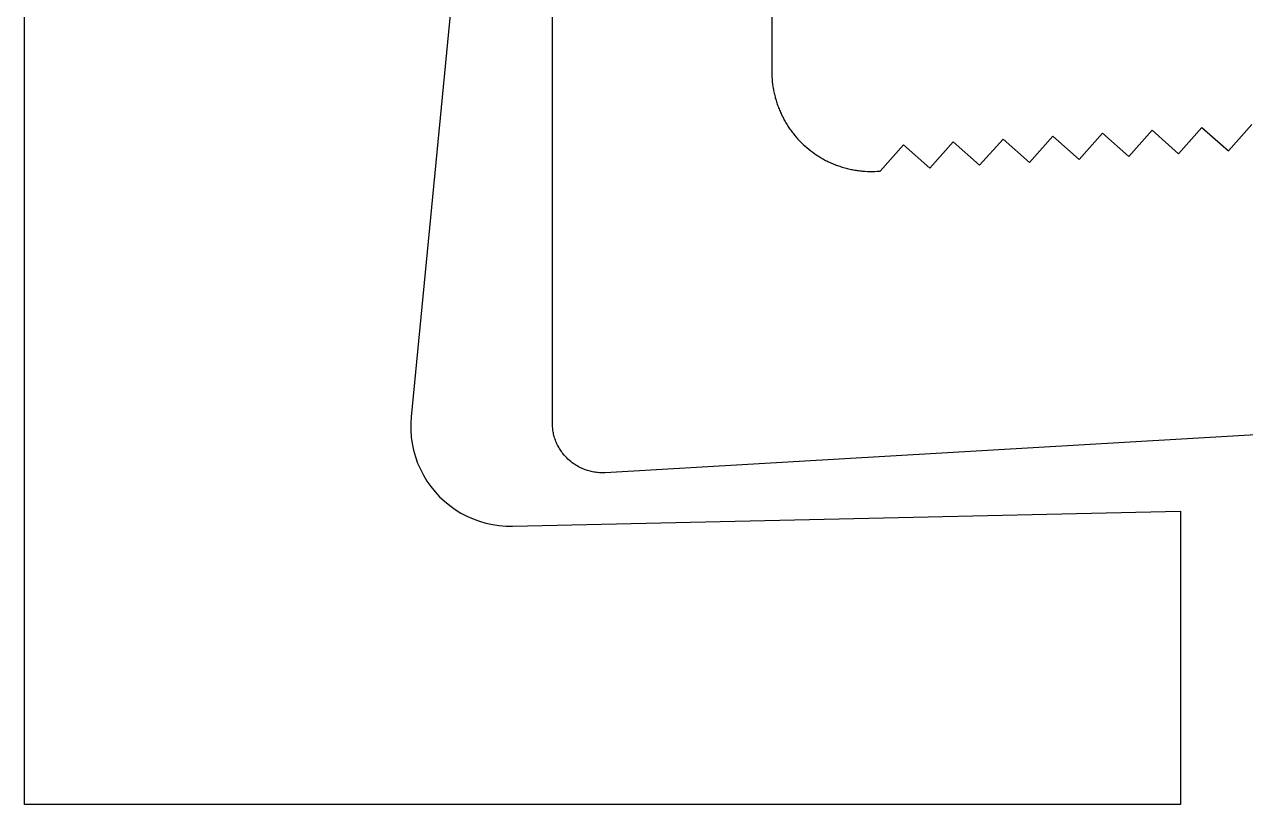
# Model space of a CAD drawing. Extents: x -180 to 180, y -173 to 173.
# Drawn here: x 135.28 to 159.79, y -153.27 to -137.61 of the extents above; entities that cross this region are included whole.
import ezdxf

# ---------------------------------------------------------------- set-up
doc = ezdxf.new("R2010")
doc.units = 0
doc.header["$MEASUREMENT"] = 0
doc.layers.get('0').update_dxf_attribs({"linetype": 'CONTINUOUS'})

msp = doc.modelspace()

# ---------------------------------------------------------------- linework, layer by layer
for p, q in [((135.284, -153.27), (135.284, -103.729)), ((145.879, -116.382), (143.045, -145.489)), ((145.879, -143.612), (145.879, -116.382)), ((150.284, -116.382), (150.284, -138.316)), ((150.284, -138.316), (150.284, -138.566)), ((150.284, -138.566), (150.285, -138.615)), ((150.285, -138.615), (150.287, -138.665)), ((150.287, -138.665), (150.29, -138.715)), ((150.29, -138.715), (150.294, -138.765)), ((150.294, -138.765), (150.3, -138.816)), ((150.3, -138.816), (150.307, -138.866)), ((150.307, -138.866), (150.311, -138.891)), ((150.311, -138.891), (150.315, -138.916)), ((150.315, -138.916), (150.32, -138.941)), ((150.32, -138.941), (150.325, -138.966)), ((150.325, -138.966), (150.33, -138.991)), ((150.33, -138.991), (150.336, -139.016)), ((150.336, -139.016), (150.341, -139.041)), ((150.341, -139.041), (150.348, -139.066)), ((150.348, -139.066), (150.354, -139.091)), ((150.354, -139.091), (150.361, -139.115)), ((150.361, -139.115), (150.368, -139.14)), ((150.368, -139.14), (150.376, -139.165)), ((150.376, -139.165), (150.384, -139.189)), ((150.384, -139.189), (150.392, -139.214)), ((150.392, -139.214), (150.401, -139.238)), ((150.401, -139.238), (150.409, -139.262)), ((150.409, -139.262), (150.418, -139.286)), ((150.418, -139.286), (150.428, -139.31)), ((150.428, -139.31), (150.438, -139.334)), ((150.438, -139.334), (150.448, -139.358)), ((150.448, -139.358), (150.458, -139.382)), ((150.458, -139.382), (150.469, -139.405)), ((150.469, -139.405), (150.48, -139.428)), ((150.48, -139.428), (150.491, -139.452)), ((150.491, -139.452), (150.503, -139.475)), ((150.503, -139.475), (150.515, -139.498)), ((150.515, -139.498), (150.527, -139.52)), ((150.527, -139.52), (150.539, -139.543)), ((150.539, -139.543), (150.552, -139.565)), ((150.552, -139.565), (150.565, -139.587)), ((150.565, -139.587), (150.578, -139.609)), ((150.578, -139.609), (150.592, -139.631)), ((150.592, -139.631), (150.605, -139.653)), ((150.605, -139.653), (150.619, -139.674)), ((150.619, -139.674), (150.634, -139.695)), ((158.447, -140.209), (158.917, -139.681)), ((158.917, -139.681), (159.446, -140.151)), ((159.446, -140.151), (159.916, -139.622)), ((150.634, -139.695), (150.648, -139.716)), ((150.648, -139.716), (150.663, -139.737)), ((150.663, -139.737), (150.678, -139.758)), ((150.678, -139.758), (150.694, -139.778)), ((150.694, -139.778), (150.709, -139.798)), ((150.709, -139.798), (150.741, -139.838)), ((150.741, -139.838), (150.773, -139.876)), ((150.773, -139.876), (150.807, -139.914)), ((150.807, -139.914), (150.841, -139.951)), ((154.454, -140.442), (154.924, -139.914)), ((154.924, -139.914), (155.452, -140.384)), ((155.452, -140.384), (155.922, -139.856)), ((155.922, -139.856), (156.451, -140.326)), ((156.451, -140.326), (156.921, -139.797)), ((156.921, -139.797), (157.449, -140.267)), ((157.449, -140.267), (157.919, -139.739)), ((157.919, -139.739), (158.447, -140.209)), ((150.841, -139.951), (150.876, -139.986)), ((150.876, -139.986), (150.912, -140.021)), ((150.912, -140.021), (150.948, -140.054)), ((150.948, -140.054), (150.986, -140.087)), ((150.986, -140.087), (151.024, -140.119)), ((151.024, -140.119), (151.064, -140.15)), ((151.064, -140.15), (151.104, -140.181)), ((151.104, -140.181), (151.146, -140.21)), ((152.458, -140.559), (152.928, -140.031)), ((152.928, -140.031), (153.456, -140.501)), ((153.456, -140.501), (153.926, -139.972)), ((153.926, -139.972), (154.454, -140.442)), ((151.146, -140.21), (151.167, -140.224)), ((151.167, -140.224), (151.188, -140.238)), ((151.188, -140.238), (151.209, -140.252)), ((151.209, -140.252), (151.231, -140.266)), ((151.231, -140.266), (151.253, -140.279)), ((151.253, -140.279), (151.275, -140.292)), ((151.275, -140.292), (151.297, -140.305)), ((151.297, -140.305), (151.319, -140.317)), ((151.319, -140.317), (151.342, -140.33)), ((151.342, -140.33), (151.364, -140.342)), ((151.364, -140.342), (151.387, -140.353)), ((151.387, -140.353), (151.41, -140.365)), ((151.41, -140.365), (151.434, -140.376)), ((151.434, -140.376), (151.457, -140.387)), ((151.457, -140.387), (151.481, -140.397)), ((151.481, -140.397), (151.504, -140.407)), ((151.504, -140.407), (151.528, -140.417)), ((151.528, -140.417), (151.552, -140.427)), ((151.552, -140.427), (151.576, -140.436)), ((151.576, -140.436), (151.6, -140.445)), ((151.6, -140.445), (151.625, -140.454)), ((151.625, -140.454), (151.649, -140.462)), ((151.649, -140.462), (151.674, -140.47)), ((151.674, -140.47), (151.698, -140.478)), ((151.698, -140.478), (151.723, -140.485)), ((151.723, -140.485), (151.748, -140.492)), ((151.748, -140.492), (151.773, -140.499)), ((151.773, -140.499), (151.798, -140.506)), ((151.798, -140.506), (151.823, -140.512)), ((151.823, -140.512), (151.848, -140.517)), ((151.848, -140.517), (151.873, -140.523)), ((151.873, -140.523), (151.898, -140.528)), ((151.898, -140.528), (151.923, -140.533)), ((151.923, -140.533), (151.948, -140.537)), ((151.948, -140.537), (151.974, -140.541)), ((151.974, -140.541), (151.999, -140.545)), ((151.999, -140.545), (152.024, -140.549)), ((152.024, -140.549), (152.049, -140.552)), ((152.049, -140.552), (152.075, -140.555)), ((152.075, -140.555), (152.1, -140.557)), ((152.1, -140.557), (152.151, -140.561)), ((152.151, -140.561), (152.201, -140.564)), ((152.201, -140.564), (152.251, -140.565)), ((152.251, -140.565), (152.301, -140.566)), ((152.301, -140.566), (152.351, -140.565)), ((152.351, -140.565), (152.401, -140.562)), ((152.401, -140.562), (152.458, -140.559)), ((145.879, -145.612), (145.879, -143.612)), ((143.045, -145.489), (143.037, -145.623)), ((143.037, -145.623), (143.037, -145.759)), ((143.037, -145.759), (143.047, -145.894)), ((145.88, -145.649), (145.879, -145.612)), ((145.882, -145.686), (145.88, -145.649)), ((145.886, -145.724), (145.882, -145.686)), ((145.891, -145.762), (145.886, -145.724)), ((145.895, -145.787), (145.891, -145.762)), ((145.9, -145.812), (145.895, -145.787)), ((145.905, -145.837), (145.9, -145.812)), ((161.281, -145.772), (146.938, -146.61)), ((143.047, -145.894), (143.066, -146.027)), ((143.066, -146.027), (143.094, -146.16)), ((145.911, -145.862), (145.905, -145.837)), ((145.918, -145.886), (145.911, -145.862)), ((145.925, -145.911), (145.918, -145.886)), ((145.933, -145.936), (145.925, -145.911)), ((145.942, -145.96), (145.933, -145.936)), ((145.951, -145.984), (145.942, -145.96)), ((145.961, -146.008), (145.951, -145.984)), ((145.972, -146.031), (145.961, -146.008)), ((145.983, -146.055), (145.972, -146.031)), ((145.995, -146.078), (145.983, -146.055)), ((143.094, -146.16), (143.131, -146.29)), ((143.131, -146.29), (143.176, -146.417)), ((146.007, -146.1), (145.995, -146.078)), ((146.02, -146.122), (146.007, -146.1)), ((146.033, -146.144), (146.02, -146.122)), ((146.047, -146.166), (146.033, -146.144)), ((146.061, -146.187), (146.047, -146.166)), ((146.076, -146.208), (146.061, -146.187)), ((146.092, -146.228), (146.076, -146.208)), ((146.116, -146.257), (146.092, -146.228)), ((146.141, -146.286), (146.116, -146.257)), ((146.167, -146.313), (146.141, -146.286)), ((143.176, -146.417), (143.23, -146.541)), ((143.23, -146.541), (143.292, -146.661)), ((146.193, -146.339), (146.167, -146.313)), ((146.221, -146.364), (146.193, -146.339)), ((146.249, -146.388), (146.221, -146.364)), ((146.279, -146.412), (146.249, -146.388)), ((146.31, -146.434), (146.279, -146.412)), ((146.331, -146.448), (146.31, -146.434)), ((146.353, -146.462), (146.331, -146.448)), ((146.375, -146.475), (146.353, -146.462)), ((146.397, -146.488), (146.375, -146.475)), ((146.42, -146.5), (146.397, -146.488)), ((146.443, -146.511), (146.42, -146.5)), ((146.466, -146.522), (146.443, -146.511)), ((146.489, -146.532), (146.466, -146.522)), ((146.513, -146.542), (146.489, -146.532)), ((146.537, -146.551), (146.513, -146.542)), ((146.562, -146.56), (146.537, -146.551)), ((143.292, -146.661), (143.362, -146.777)), ((143.362, -146.777), (143.44, -146.887)), ((146.586, -146.568), (146.562, -146.56)), ((146.611, -146.575), (146.586, -146.568)), ((146.636, -146.582), (146.611, -146.575)), ((146.661, -146.587), (146.636, -146.582)), ((146.686, -146.593), (146.661, -146.587)), ((146.711, -146.597), (146.686, -146.593)), ((146.737, -146.601), (146.711, -146.597)), ((146.762, -146.605), (146.737, -146.601)), ((146.787, -146.607), (146.762, -146.605)), ((146.825, -146.61), (146.787, -146.607)), ((146.863, -146.611), (146.825, -146.61)), ((146.9, -146.611), (146.863, -146.611)), ((146.938, -146.61), (146.9, -146.611)), ((143.44, -146.887), (143.525, -146.993)), ((143.525, -146.993), (143.617, -147.092)), ((143.617, -147.092), (143.715, -147.184)), ((143.715, -147.184), (143.82, -147.27)), ((143.82, -147.27), (143.93, -147.349)), ((143.93, -147.349), (144.045, -147.42)), ((144.045, -147.42), (144.165, -147.483)), ((144.165, -147.483), (144.288, -147.537)), ((145.081, -147.682), (158.488, -147.38)), ((158.488, -147.38), (158.488, -153.27)), ((144.288, -147.537), (144.415, -147.584)), ((144.415, -147.584), (144.545, -147.621)), ((144.545, -147.621), (144.677, -147.65)), ((144.677, -147.65), (144.811, -147.67)), ((144.811, -147.67), (144.946, -147.68)), ((144.946, -147.68), (145.081, -147.682)), ((158.488, -153.27), (135.284, -153.27))]:
    msp.add_line(p, q)

doc.saveas('drawing.dxf')
